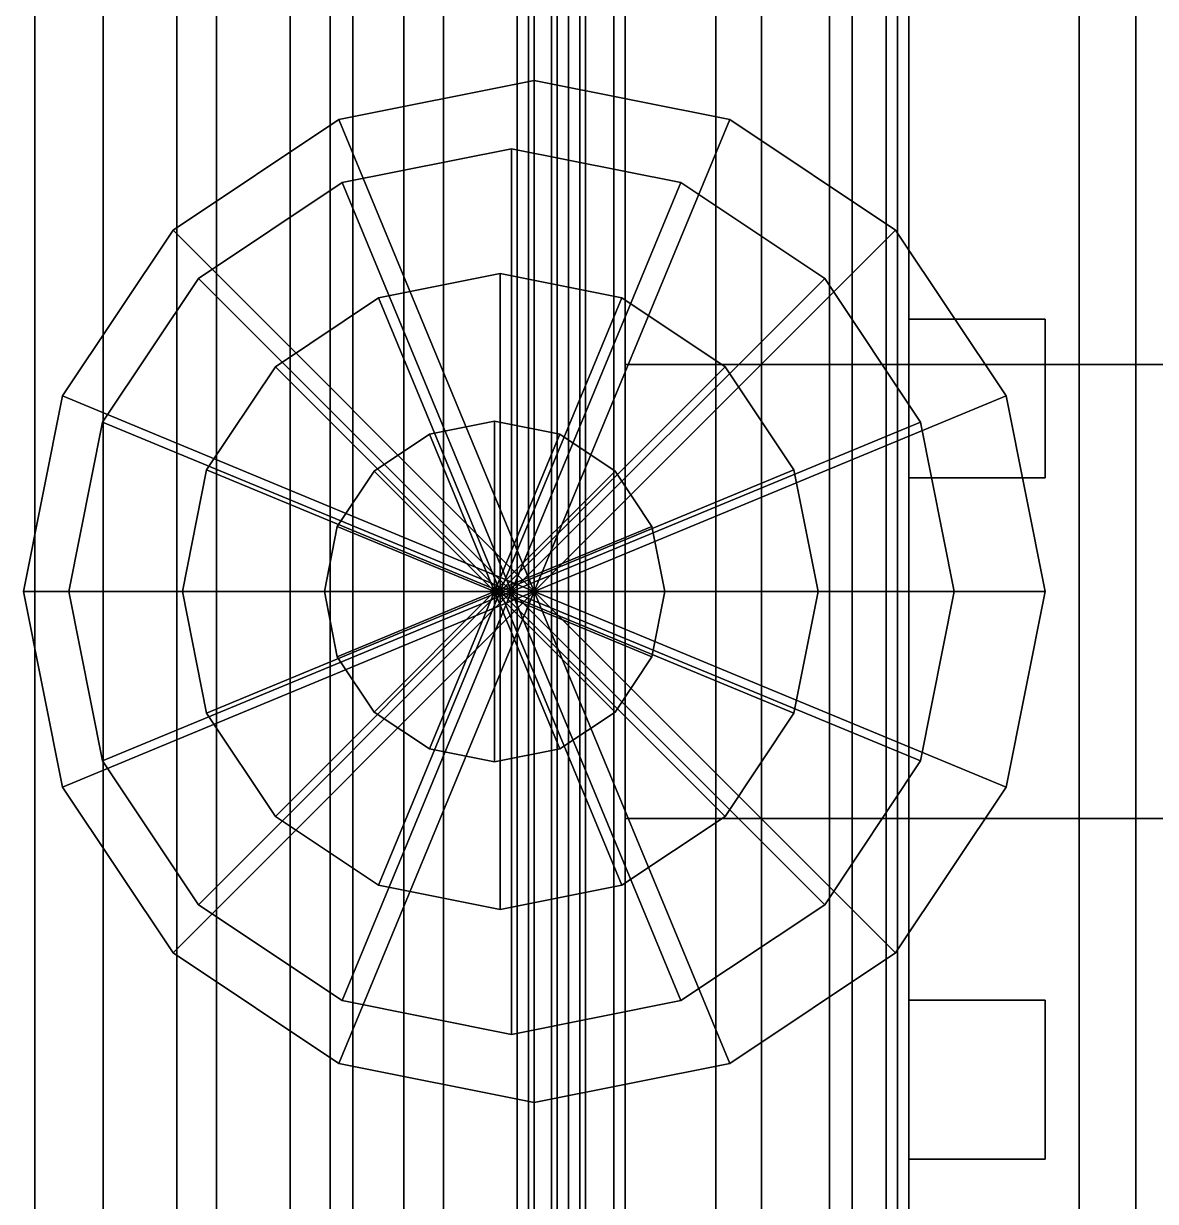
# Model space of a CAD drawing. Header units: millimetres. Extents: x -8000 to 18500, y -500 to 32500.
# Drawn here: x -530 to 467, y 4463 to 5500 of the extents above; entities that cross this region are included whole.
import ezdxf

# ---------------------------------------------------------------- set-up
doc = ezdxf.new("R2010")
doc.units = ezdxf.units.MM
for name, color, linetype in [('3D-BARISTA-BAR', 7, 'Continuous'), ('3D-CANOPY', 7, 'Continuous'), ('3D-COLUMNS', 7, 'Continuous'), ('3D-FINISH', 7, 'Continuous'), ('3D-FURNITURE', 7, 'Continuous'), ('3D-GLAZING', 7, 'Continuous'), ('3D-LIGHTS', 7, 'Continuous'), ('3D-ROOF', 7, 'Continuous'), ('3D-SLABS', 7, 'Continuous'), ('3D-WALLS-EXTR', 7, 'Continuous'), ('3D-WALLS-INTR', 7, 'Continuous')]:
    doc.layers.add(name, color=color, linetype=linetype)

msp = doc.modelspace()

# ---------------------------------------------------------------- linework, layer by layer
at = {"layer": '3D-BARISTA-BAR', "color": 7}
for points in [[(180, 3480, 1450), (180, 7020, 1450), (820, 7020, 1450), (820, 3480, 1450)], [(180, 3480, 1450), (180, 3480, 1490), (180, 7020, 1490), (180, 7020, 1450)], [(180, 3480, 1490), (820, 3480, 1490), (820, 7020, 1490), (180, 7020, 1490)], [(200, 3500, 600), (200, 7000, 600), (800, 7000, 600), (800, 3500, 600)], [(200, 3500, 600), (200, 3500, 1450), (200, 7000, 1450), (200, 7000, 600)], [(200, 3500, 1450), (800, 3500, 1450), (800, 7000, 1450), (200, 7000, 1450)], [(230, 3700, 1800), (230, 6700, 1800), (450, 6700, 1800), (450, 3700, 1800)], [(230, 3700, 1800), (230, 3700, 1830), (230, 6700, 1830), (230, 6700, 1800)], [(230, 3700, 1830), (450, 3700, 1830), (450, 6700, 1830), (230, 6700, 1830)], [(230, 3700, 2250), (230, 6700, 2250), (450, 6700, 2250), (450, 3700, 2250)], [(230, 3700, 2250), (230, 3700, 2280), (230, 6700, 2280), (230, 6700, 2250)], [(230, 3700, 2280), (450, 3700, 2280), (450, 6700, 2280), (230, 6700, 2280)], [(230, 3700, 2700), (230, 6700, 2700), (450, 6700, 2700), (450, 3700, 2700)], [(230, 3700, 2700), (230, 3700, 2730), (230, 6700, 2730), (230, 6700, 2700)], [(230, 3700, 2730), (450, 3700, 2730), (450, 6700, 2730), (230, 6700, 2730)], [(450, 3700, 1800), (450, 6700, 1800), (450, 6700, 1830), (450, 3700, 1830)], [(450, 3700, 2250), (450, 6700, 2250), (450, 6700, 2280), (450, 3700, 2280)], [(450, 3700, 2700), (450, 6700, 2700), (450, 6700, 2730), (450, 3700, 2730)], [(230, 4200, 2950), (230, 6400, 2950), (250, 6400, 2950), (250, 4200, 2950)], [(230, 4200, 2950), (230, 4200, 3500), (230, 6400, 3500), (230, 6400, 2950)], [(230, 4200, 3500), (250, 4200, 3500), (250, 6400, 3500), (230, 6400, 3500)], [(250, 4200, 2950), (250, 6400, 2950), (250, 6400, 3500), (250, 4200, 3500)], [(250, 5100, 1830), (250, 5240, 1830), (370, 5240, 1830), (370, 5100, 1830)], [(250, 5240, 1830), (250, 5240, 2010), (370, 5240, 2010), (370, 5240, 1830)], [(250, 5100, 1830), (250, 5100, 2010), (250, 5240, 2010), (250, 5240, 1830)], [(250, 5100, 2010), (370, 5100, 2010), (370, 5240, 2010), (250, 5240, 2010)], [(250, 5100, 2280), (250, 5240, 2280), (370, 5240, 2280), (370, 5100, 2280)], [(250, 5240, 2280), (250, 5240, 2460), (370, 5240, 2460), (370, 5240, 2280)], [(250, 5100, 2280), (250, 5100, 2460), (250, 5240, 2460), (250, 5240, 2280)], [(250, 5100, 2460), (370, 5100, 2460), (370, 5240, 2460), (250, 5240, 2460)], [(250, 5100, 2730), (250, 5240, 2730), (370, 5240, 2730), (370, 5100, 2730)], [(250, 5240, 2730), (250, 5240, 2910), (370, 5240, 2910), (370, 5240, 2730)], [(250, 5100, 2730), (250, 5100, 2910), (250, 5240, 2910), (250, 5240, 2730)], [(250, 5100, 2910), (370, 5100, 2910), (370, 5240, 2910), (250, 5240, 2910)], [(370, 5100, 1830), (370, 5240, 1830), (370, 5240, 2010), (370, 5100, 2010)], [(370, 5100, 2280), (370, 5240, 2280), (370, 5240, 2460), (370, 5100, 2460)], [(370, 5100, 2730), (370, 5240, 2730), (370, 5240, 2910), (370, 5100, 2910)], [(250, 5100, 1830), (370, 5100, 1830), (370, 5100, 2010), (250, 5100, 2010)], [(250, 5100, 2280), (370, 5100, 2280), (370, 5100, 2460), (250, 5100, 2460)], [(250, 5100, 2730), (370, 5100, 2730), (370, 5100, 2910), (250, 5100, 2910)], [(250, 4500, 1830), (250, 4640, 1830), (370, 4640, 1830), (370, 4500, 1830)], [(250, 4640, 1830), (250, 4640, 2010), (370, 4640, 2010), (370, 4640, 1830)], [(250, 4500, 1830), (250, 4500, 2010), (250, 4640, 2010), (250, 4640, 1830)], [(250, 4500, 2010), (370, 4500, 2010), (370, 4640, 2010), (250, 4640, 2010)], [(250, 4500, 2280), (250, 4640, 2280), (370, 4640, 2280), (370, 4500, 2280)], [(250, 4640, 2280), (250, 4640, 2460), (370, 4640, 2460), (370, 4640, 2280)], [(250, 4500, 2280), (250, 4500, 2460), (250, 4640, 2460), (250, 4640, 2280)], [(250, 4500, 2460), (370, 4500, 2460), (370, 4640, 2460), (250, 4640, 2460)], [(250, 4500, 2730), (250, 4640, 2730), (370, 4640, 2730), (370, 4500, 2730)], [(250, 4640, 2730), (250, 4640, 2910), (370, 4640, 2910), (370, 4640, 2730)], [(250, 4500, 2730), (250, 4500, 2910), (250, 4640, 2910), (250, 4640, 2730)], [(250, 4500, 2910), (370, 4500, 2910), (370, 4640, 2910), (250, 4640, 2910)], [(370, 4500, 1830), (370, 4640, 1830), (370, 4640, 2010), (370, 4500, 2010)], [(370, 4500, 2280), (370, 4640, 2280), (370, 4640, 2460), (370, 4500, 2460)], [(370, 4500, 2730), (370, 4640, 2730), (370, 4640, 2910), (370, 4500, 2910)], [(250, 4500, 1830), (370, 4500, 1830), (370, 4500, 2010), (250, 4500, 2010)], [(250, 4500, 2280), (370, 4500, 2280), (370, 4500, 2460), (250, 4500, 2460)], [(250, 4500, 2730), (370, 4500, 2730), (370, 4500, 2910), (250, 4500, 2910)]]:
    msp.add_3dface(points, dxfattribs=at)
at = {"layer": '3D-CANOPY', "color": 7}
for points in [[(-95, 0, 3750), (-95, 10000, 3750), (-80, 10000, 3750), (-80, 0, 3750)], [(-95, 0, 3750), (-95, 0, 3900), (-95, 10000, 3900), (-95, 10000, 3750)], [(-95, 0, 3900), (-80, 0, 3900), (-80, 10000, 3900), (-95, 10000, 3900)], [(-80, 0, 3700), (-80, 10000, 3700), (0, 10000, 3700), (0, 0, 3700)], [(-80, 0, 3700), (-80, 0, 3950), (-80, 10000, 3950), (-80, 10000, 3700)], [(-80, 0, 3950), (0, 0, 3950), (0, 10000, 3950), (-80, 10000, 3950)], [(-80, 0, 3750), (-80, 10000, 3750), (-80, 10000, 3900), (-80, 0, 3900)], [(0, 0, 3700), (0, 10000, 3700), (0, 10000, 3950), (0, 0, 3950)], [(-520, 1900, 6510), (-520, 8100, 6510), (0, 8100, 6510), (0, 1900, 6510)], [(-520, 1900, 6510), (-520, 1900, 6560), (-520, 8100, 6560), (-520, 8100, 6510)], [(-520, 1900, 6560), (0, 1900, 6560), (0, 8100, 6560), (-520, 8100, 6560)], [(0, 1900, 6510), (0, 8100, 6510), (0, 8100, 6560), (0, 1900, 6560)], [(-460, 1920, 6520), (-460, 8080, 6520), (-395, 8080, 6520), (-395, 1920, 6520)], [(-460, 1920, 6520), (-460, 1920, 6550), (-460, 8080, 6550), (-460, 8080, 6520)], [(-460, 1920, 6550), (-395, 1920, 6550), (-395, 8080, 6550), (-460, 8080, 6550)], [(-395, 1920, 6520), (-395, 8080, 6520), (-395, 8080, 6550), (-395, 1920, 6550)], [(-360, 1920, 6520), (-360, 8080, 6520), (-295, 8080, 6520), (-295, 1920, 6520)], [(-360, 1920, 6520), (-360, 1920, 6550), (-360, 8080, 6550), (-360, 8080, 6520)], [(-360, 1920, 6550), (-295, 1920, 6550), (-295, 8080, 6550), (-360, 8080, 6550)], [(-295, 1920, 6520), (-295, 8080, 6520), (-295, 8080, 6550), (-295, 1920, 6550)], [(-260, 1920, 6520), (-260, 8080, 6520), (-195, 8080, 6520), (-195, 1920, 6520)], [(-260, 1920, 6520), (-260, 1920, 6550), (-260, 8080, 6550), (-260, 8080, 6520)], [(-260, 1920, 6550), (-195, 1920, 6550), (-195, 8080, 6550), (-260, 8080, 6550)], [(-195, 1920, 6520), (-195, 8080, 6520), (-195, 8080, 6550), (-195, 1920, 6550)], [(-160, 1920, 6520), (-160, 8080, 6520), (-95, 8080, 6520), (-95, 1920, 6520)], [(-160, 1920, 6520), (-160, 1920, 6550), (-160, 8080, 6550), (-160, 8080, 6520)], [(-160, 1920, 6550), (-95, 1920, 6550), (-95, 8080, 6550), (-160, 8080, 6550)], [(-95, 1920, 6520), (-95, 8080, 6520), (-95, 8080, 6550), (-95, 1920, 6550)], [(-80, 5450, 4800), (-252.2, 5415.7, 4800), (-252.2, 5415.7, 4840), (-80, 5450, 4840)], [(-80, 5000, 4840), (-80, 5450, 4840), (-252.2, 5415.7, 4840), (-80, 5000, 4840)], [(-80, 5000, 4800), (-252.2, 5415.7, 4800), (-80, 5450, 4800), (-80, 5000, 4800)], [(92.2, 5415.7, 4800), (-80, 5450, 4800), (-80, 5450, 4840), (92.2, 5415.7, 4840)], [(-80, 5000, 4840), (92.2, 5415.7, 4840), (-80, 5450, 4840), (-80, 5000, 4840)], [(-80, 5000, 4800), (-80, 5450, 4800), (92.2, 5415.7, 4800), (-80, 5000, 4800)], [(-252.2, 5415.7, 4800), (-398.2, 5318.2, 4800), (-398.2, 5318.2, 4840), (-252.2, 5415.7, 4840)], [(-80, 5000, 4840), (-252.2, 5415.7, 4840), (-398.2, 5318.2, 4840), (-80, 5000, 4840)], [(-80, 5000, 4800), (-398.2, 5318.2, 4800), (-252.2, 5415.7, 4800), (-80, 5000, 4800)], [(-80, 5000, 4840), (238.2, 5318.2, 4840), (92.2, 5415.7, 4840), (-80, 5000, 4840)], [(-80, 5000, 4800), (92.2, 5415.7, 4800), (238.2, 5318.2, 4800), (-80, 5000, 4800)], [(238.2, 5318.2, 4800), (92.2, 5415.7, 4800), (92.2, 5415.7, 4840), (238.2, 5318.2, 4840)], [(-398.2, 5318.2, 4800), (-495.7, 5172.2, 4800), (-495.7, 5172.2, 4840), (-398.2, 5318.2, 4840)], [(-80, 5000, 4840), (-398.2, 5318.2, 4840), (-495.7, 5172.2, 4840), (-80, 5000, 4840)], [(-80, 5000, 4800), (-495.7, 5172.2, 4800), (-398.2, 5318.2, 4800), (-80, 5000, 4800)], [(-80, 5000, 4840), (335.7, 5172.2, 4840), (238.2, 5318.2, 4840), (-80, 5000, 4840)], [(-80, 5000, 4800), (238.2, 5318.2, 4800), (335.7, 5172.2, 4800), (-80, 5000, 4800)], [(335.7, 5172.2, 4800), (238.2, 5318.2, 4800), (238.2, 5318.2, 4840), (335.7, 5172.2, 4840)], [(-110, 5280, 4815), (-217.2, 5258.7, 4815), (-217.2, 5258.7, 4830), (-110, 5280, 4830)], [(-110, 5000, 4830), (-110, 5280, 4830), (-217.2, 5258.7, 4830), (-110, 5000, 4830)], [(-110, 5000, 4815), (-217.2, 5258.7, 4815), (-110, 5280, 4815), (-110, 5000, 4815)], [(-2.8, 5258.7, 4815), (-110, 5280, 4815), (-110, 5280, 4830), (-2.8, 5258.7, 4830)], [(-110, 5000, 4830), (-2.8, 5258.7, 4830), (-110, 5280, 4830), (-110, 5000, 4830)], [(-110, 5000, 4815), (-110, 5280, 4815), (-2.8, 5258.7, 4815), (-110, 5000, 4815)], [(-217.2, 5258.7, 4815), (-308, 5198, 4815), (-308, 5198, 4830), (-217.2, 5258.7, 4830)], [(-110, 5000, 4830), (-217.2, 5258.7, 4830), (-308, 5198, 4830), (-110, 5000, 4830)], [(-110, 5000, 4815), (-308, 5198, 4815), (-217.2, 5258.7, 4815), (-110, 5000, 4815)], [(-110, 5000, 4830), (88, 5198, 4830), (-2.8, 5258.7, 4830), (-110, 5000, 4830)], [(-110, 5000, 4815), (-2.8, 5258.7, 4815), (88, 5198, 4815), (-110, 5000, 4815)], [(88, 5198, 4815), (-2.8, 5258.7, 4815), (-2.8, 5258.7, 4830), (88, 5198, 4830)], [(-308, 5198, 4815), (-368.7, 5107.2, 4815), (-368.7, 5107.2, 4830), (-308, 5198, 4830)], [(-110, 5000, 4830), (-308, 5198, 4830), (-368.7, 5107.2, 4830), (-110, 5000, 4830)], [(-110, 5000, 4815), (-368.7, 5107.2, 4815), (-308, 5198, 4815), (-110, 5000, 4815)], [(-110, 5000, 4830), (148.7, 5107.2, 4830), (88, 5198, 4830), (-110, 5000, 4830)], [(-110, 5000, 4815), (88, 5198, 4815), (148.7, 5107.2, 4815), (-110, 5000, 4815)], [(148.7, 5107.2, 4815), (88, 5198, 4815), (88, 5198, 4830), (148.7, 5107.2, 4830)], [(-495.7, 5172.2, 4800), (-530, 5000, 4800), (-530, 5000, 4840), (-495.7, 5172.2, 4840)], [(-80, 5000, 4840), (-495.7, 5172.2, 4840), (-530, 5000, 4840), (-80, 5000, 4840)], [(-80, 5000, 4800), (-530, 5000, 4800), (-495.7, 5172.2, 4800), (-80, 5000, 4800)], [(-80, 5000, 4840), (370, 5000, 4840), (335.7, 5172.2, 4840), (-80, 5000, 4840)], [(-80, 5000, 4800), (335.7, 5172.2, 4800), (370, 5000, 4800), (-80, 5000, 4800)], [(370, 5000, 4800), (335.7, 5172.2, 4800), (335.7, 5172.2, 4840), (370, 5000, 4840)], [(-368.7, 5107.2, 4815), (-390, 5000, 4815), (-390, 5000, 4830), (-368.7, 5107.2, 4830)], [(-110, 5000, 4830), (-368.7, 5107.2, 4830), (-390, 5000, 4830), (-110, 5000, 4830)], [(-110, 5000, 4815), (-390, 5000, 4815), (-368.7, 5107.2, 4815), (-110, 5000, 4815)], [(-110, 5000, 4830), (170, 5000, 4830), (148.7, 5107.2, 4830), (-110, 5000, 4830)], [(-110, 5000, 4815), (148.7, 5107.2, 4815), (170, 5000, 4815), (-110, 5000, 4815)], [(170, 5000, 4815), (148.7, 5107.2, 4815), (148.7, 5107.2, 4830), (170, 5000, 4830)], [(-530, 5000, 4800), (-495.7, 4827.8, 4800), (-495.7, 4827.8, 4840), (-530, 5000, 4840)], [(-80, 5000, 4840), (-530, 5000, 4840), (-495.7, 4827.8, 4840), (-80, 5000, 4840)], [(-80, 5000, 4800), (-495.7, 4827.8, 4800), (-530, 5000, 4800), (-80, 5000, 4800)], [(-80, 5000, 4840), (-495.7, 4827.8, 4840), (-398.2, 4681.8, 4840), (-80, 5000, 4840)], [(-80, 5000, 4800), (-398.2, 4681.8, 4800), (-495.7, 4827.8, 4800), (-80, 5000, 4800)], [(-80, 5000, 4840), (-398.2, 4681.8, 4840), (-252.2, 4584.3, 4840), (-80, 5000, 4840)], [(-80, 5000, 4800), (-252.2, 4584.3, 4800), (-398.2, 4681.8, 4800), (-80, 5000, 4800)], [(-390, 5000, 4815), (-368.7, 4892.8, 4815), (-368.7, 4892.8, 4830), (-390, 5000, 4830)], [(-110, 5000, 4830), (-390, 5000, 4830), (-368.7, 4892.8, 4830), (-110, 5000, 4830)], [(-110, 5000, 4815), (-368.7, 4892.8, 4815), (-390, 5000, 4815), (-110, 5000, 4815)], [(-110, 5000, 4830), (-368.7, 4892.8, 4830), (-308, 4802, 4830), (-110, 5000, 4830)], [(-110, 5000, 4815), (-308, 4802, 4815), (-368.7, 4892.8, 4815), (-110, 5000, 4815)], [(-110, 5000, 4830), (-308, 4802, 4830), (-217.2, 4741.3, 4830), (-110, 5000, 4830)], [(-110, 5000, 4815), (-217.2, 4741.3, 4815), (-308, 4802, 4815), (-110, 5000, 4815)], [(-80, 5000, 4840), (-252.2, 4584.3, 4840), (-80, 4550, 4840), (-80, 5000, 4840)], [(-80, 5000, 4800), (-80, 4550, 4800), (-252.2, 4584.3, 4800), (-80, 5000, 4800)], [(-110, 5000, 4830), (-217.2, 4741.3, 4830), (-110, 4720, 4830), (-110, 5000, 4830)], [(-110, 5000, 4815), (-110, 4720, 4815), (-217.2, 4741.3, 4815), (-110, 5000, 4815)], [(-110, 5000, 4830), (-110, 4720, 4830), (-2.8, 4741.3, 4830), (-110, 5000, 4830)], [(-110, 5000, 4815), (-2.8, 4741.3, 4815), (-110, 4720, 4815), (-110, 5000, 4815)], [(-110, 5000, 4830), (-2.8, 4741.3, 4830), (88, 4802, 4830), (-110, 5000, 4830)], [(-110, 5000, 4815), (88, 4802, 4815), (-2.8, 4741.3, 4815), (-110, 5000, 4815)], [(-110, 5000, 4830), (88, 4802, 4830), (148.7, 4892.8, 4830), (-110, 5000, 4830)], [(-110, 5000, 4815), (148.7, 4892.8, 4815), (88, 4802, 4815), (-110, 5000, 4815)], [(-110, 5000, 4830), (148.7, 4892.8, 4830), (170, 5000, 4830), (-110, 5000, 4830)], [(-110, 5000, 4815), (170, 5000, 4815), (148.7, 4892.8, 4815), (-110, 5000, 4815)], [(-80, 5000, 4840), (-80, 4550, 4840), (92.2, 4584.3, 4840), (-80, 5000, 4840)], [(-80, 5000, 4800), (92.2, 4584.3, 4800), (-80, 4550, 4800), (-80, 5000, 4800)], [(-80, 5000, 4840), (92.2, 4584.3, 4840), (238.2, 4681.8, 4840), (-80, 5000, 4840)], [(-80, 5000, 4800), (238.2, 4681.8, 4800), (92.2, 4584.3, 4800), (-80, 5000, 4800)], [(-80, 5000, 4840), (238.2, 4681.8, 4840), (335.7, 4827.8, 4840), (-80, 5000, 4840)], [(-80, 5000, 4800), (335.7, 4827.8, 4800), (238.2, 4681.8, 4800), (-80, 5000, 4800)], [(-80, 5000, 4840), (335.7, 4827.8, 4840), (370, 5000, 4840), (-80, 5000, 4840)], [(-80, 5000, 4800), (370, 5000, 4800), (335.7, 4827.8, 4800), (-80, 5000, 4800)], [(148.7, 4892.8, 4815), (170, 5000, 4815), (170, 5000, 4830), (148.7, 4892.8, 4830)], [(335.7, 4827.8, 4800), (370, 5000, 4800), (370, 5000, 4840), (335.7, 4827.8, 4840)], [(-368.7, 4892.8, 4815), (-308, 4802, 4815), (-308, 4802, 4830), (-368.7, 4892.8, 4830)], [(88, 4802, 4815), (148.7, 4892.8, 4815), (148.7, 4892.8, 4830), (88, 4802, 4830)], [(-495.7, 4827.8, 4800), (-398.2, 4681.8, 4800), (-398.2, 4681.8, 4840), (-495.7, 4827.8, 4840)], [(238.2, 4681.8, 4800), (335.7, 4827.8, 4800), (335.7, 4827.8, 4840), (238.2, 4681.8, 4840)], [(-308, 4802, 4815), (-217.2, 4741.3, 4815), (-217.2, 4741.3, 4830), (-308, 4802, 4830)], [(-2.8, 4741.3, 4815), (88, 4802, 4815), (88, 4802, 4830), (-2.8, 4741.3, 4830)], [(-217.2, 4741.3, 4815), (-110, 4720, 4815), (-110, 4720, 4830), (-217.2, 4741.3, 4830)], [(-110, 4720, 4815), (-2.8, 4741.3, 4815), (-2.8, 4741.3, 4830), (-110, 4720, 4830)], [(-398.2, 4681.8, 4800), (-252.2, 4584.3, 4800), (-252.2, 4584.3, 4840), (-398.2, 4681.8, 4840)], [(92.2, 4584.3, 4800), (238.2, 4681.8, 4800), (238.2, 4681.8, 4840), (92.2, 4584.3, 4840)], [(-252.2, 4584.3, 4800), (-80, 4550, 4800), (-80, 4550, 4840), (-252.2, 4584.3, 4840)], [(-80, 4550, 4800), (92.2, 4584.3, 4800), (92.2, 4584.3, 4840), (-80, 4550, 4840)]]:
    msp.add_3dface(points, dxfattribs=at)
at = {"layer": '3D-COLUMNS', "color": 7}
for points in [[(0, 0, 3600), (0, 10000, 3600), (400, 10000, 3600), (400, 0, 3600)], [(0, 0, 3600), (0, 0, 3800), (0, 10000, 3800), (0, 10000, 3600)], [(0, 0, 3800), (400, 0, 3800), (400, 10000, 3800), (0, 10000, 3800)], [(400, 0, 3600), (400, 10000, 3600), (400, 10000, 3800), (400, 0, 3800)], [(0, 4800), (0, 5200), (400, 5200), (400, 4800)], [(0, 5200), (0, 5200, 7800), (400, 5200, 7800), (400, 5200)], [(0, 4800), (0, 4800, 7800), (0, 5200, 7800), (0, 5200)], [(0, 4800, 7800), (400, 4800, 7800), (400, 5200, 7800), (0, 5200, 7800)], [(0, 4800, 3600), (0, 5200, 3600), (10000, 5200, 3600), (10000, 4800, 3600)], [(0, 5200, 3600), (0, 5200, 3800), (10000, 5200, 3800), (10000, 5200, 3600)], [(0, 4800, 3600), (0, 4800, 3800), (0, 5200, 3800), (0, 5200, 3600)], [(0, 4800, 3800), (10000, 4800, 3800), (10000, 5200, 3800), (0, 5200, 3800)], [(400, 4800), (400, 5200), (400, 5200, 7800), (400, 4800, 7800)], [(0, 4800), (400, 4800), (400, 4800, 7800), (0, 4800, 7800)], [(0, 4800, 3600), (10000, 4800, 3600), (10000, 4800, 3800), (0, 4800, 3800)]]:
    msp.add_3dface(points, dxfattribs=at)
at = {"layer": '3D-FINISH', "color": 7}
for points in [[(200, 200, 590), (200, 9800, 590), (9800, 9800, 590), (9800, 200, 590)], [(200, 200, 590), (200, 200, 600), (200, 9800, 600), (200, 9800, 590)], [(200, 200, 600), (9800, 200, 600), (9800, 9800, 600), (200, 9800, 600)], [(200, 200, 3990), (200, 9800, 3990), (9800, 9800, 3990), (9800, 200, 3990)], [(200, 200, 3990), (200, 200, 4000), (200, 9800, 4000), (200, 9800, 3990)], [(200, 200, 4000), (9800, 200, 4000), (9800, 9800, 4000), (200, 9800, 4000)]]:
    msp.add_3dface(points, dxfattribs=at)
at = {"layer": '3D-FURNITURE', "color": 7}
for points in [[(250, 2200, 4710), (250, 6000, 4710), (650, 6000, 4710), (650, 2200, 4710)], [(250, 2200, 4710), (250, 2200, 4755), (250, 6000, 4755), (250, 6000, 4710)], [(250, 2200, 4755), (650, 2200, 4755), (650, 6000, 4755), (250, 6000, 4755)]]:
    msp.add_3dface(points, dxfattribs=at)
at = {"layer": '3D-GLAZING', "color": 7}
for points in [[(80, 2050, 4700), (80, 7950, 4700), (120, 7950, 4700), (120, 2050, 4700)], [(80, 2050, 4700), (80, 2050, 6500), (80, 7950, 6500), (80, 7950, 4700)], [(80, 2050, 6500), (120, 2050, 6500), (120, 7950, 6500), (80, 7950, 6500)], [(120, 2050, 4700), (120, 7950, 4700), (120, 7950, 6500), (120, 2050, 6500)]]:
    msp.add_3dface(points, dxfattribs=at)
at = {"layer": '3D-LIGHTS', "color": 7}
for points in [[(-85, 0, 3690), (-85, 10000, 3690), (-65, 10000, 3690), (-65, 0, 3690)], [(-85, 0, 3690), (-85, 0, 3705), (-85, 10000, 3705), (-85, 10000, 3690)], [(-85, 0, 3705), (-65, 0, 3705), (-65, 10000, 3705), (-85, 10000, 3705)], [(-65, 0, 3690), (-65, 10000, 3690), (-65, 10000, 3705), (-65, 0, 3705)], [(-100, 5390, 4810), (-249.2, 5360.3, 4810), (-249.2, 5360.3, 4830), (-100, 5390, 4830)], [(-100, 5000, 4830), (-100, 5390, 4830), (-249.2, 5360.3, 4830), (-100, 5000, 4830)], [(-100, 5000, 4810), (-249.2, 5360.3, 4810), (-100, 5390, 4810), (-100, 5000, 4810)], [(49.2, 5360.3, 4810), (-100, 5390, 4810), (-100, 5390, 4830), (49.2, 5360.3, 4830)], [(-100, 5000, 4830), (49.2, 5360.3, 4830), (-100, 5390, 4830), (-100, 5000, 4830)], [(-100, 5000, 4810), (-100, 5390, 4810), (49.2, 5360.3, 4810), (-100, 5000, 4810)], [(-249.2, 5360.3, 4810), (-375.8, 5275.8, 4810), (-375.8, 5275.8, 4830), (-249.2, 5360.3, 4830)], [(-100, 5000, 4830), (-249.2, 5360.3, 4830), (-375.8, 5275.8, 4830), (-100, 5000, 4830)], [(-100, 5000, 4810), (-375.8, 5275.8, 4810), (-249.2, 5360.3, 4810), (-100, 5000, 4810)], [(-100, 5000, 4830), (175.8, 5275.8, 4830), (49.2, 5360.3, 4830), (-100, 5000, 4830)], [(-100, 5000, 4810), (49.2, 5360.3, 4810), (175.8, 5275.8, 4810), (-100, 5000, 4810)], [(175.8, 5275.8, 4810), (49.2, 5360.3, 4810), (49.2, 5360.3, 4830), (175.8, 5275.8, 4830)], [(-375.8, 5275.8, 4810), (-460.3, 5149.2, 4810), (-460.3, 5149.2, 4830), (-375.8, 5275.8, 4830)], [(-100, 5000, 4830), (-375.8, 5275.8, 4830), (-460.3, 5149.2, 4830), (-100, 5000, 4830)], [(-100, 5000, 4810), (-460.3, 5149.2, 4810), (-375.8, 5275.8, 4810), (-100, 5000, 4810)], [(-100, 5000, 4830), (260.3, 5149.2, 4830), (175.8, 5275.8, 4830), (-100, 5000, 4830)], [(-100, 5000, 4810), (175.8, 5275.8, 4810), (260.3, 5149.2, 4810), (-100, 5000, 4810)], [(260.3, 5149.2, 4810), (175.8, 5275.8, 4810), (175.8, 5275.8, 4830), (260.3, 5149.2, 4830)], [(-460.3, 5149.2, 4810), (-490, 5000, 4810), (-490, 5000, 4830), (-460.3, 5149.2, 4830)], [(-100, 5000, 4830), (-460.3, 5149.2, 4830), (-490, 5000, 4830), (-100, 5000, 4830)], [(-100, 5000, 4810), (-490, 5000, 4810), (-460.3, 5149.2, 4810), (-100, 5000, 4810)], [(-115, 5150, 4820), (-172.4, 5138.6, 4820), (-172.4, 5138.6, 4835), (-115, 5150, 4835)], [(-115, 5000, 4835), (-115, 5150, 4835), (-172.4, 5138.6, 4835), (-115, 5000, 4835)], [(-115, 5000, 4820), (-172.4, 5138.6, 4820), (-115, 5150, 4820), (-115, 5000, 4820)], [(-57.6, 5138.6, 4820), (-115, 5150, 4820), (-115, 5150, 4835), (-57.6, 5138.6, 4835)], [(-115, 5000, 4835), (-57.6, 5138.6, 4835), (-115, 5150, 4835), (-115, 5000, 4835)], [(-115, 5000, 4820), (-115, 5150, 4820), (-57.6, 5138.6, 4820), (-115, 5000, 4820)], [(-100, 5000, 4830), (290, 5000, 4830), (260.3, 5149.2, 4830), (-100, 5000, 4830)], [(-100, 5000, 4810), (260.3, 5149.2, 4810), (290, 5000, 4810), (-100, 5000, 4810)], [(290, 5000, 4810), (260.3, 5149.2, 4810), (260.3, 5149.2, 4830), (290, 5000, 4830)], [(-172.4, 5138.6, 4820), (-221.1, 5106.1, 4820), (-221.1, 5106.1, 4835), (-172.4, 5138.6, 4835)], [(-115, 5000, 4835), (-172.4, 5138.6, 4835), (-221.1, 5106.1, 4835), (-115, 5000, 4835)], [(-115, 5000, 4820), (-221.1, 5106.1, 4820), (-172.4, 5138.6, 4820), (-115, 5000, 4820)], [(-115, 5000, 4835), (-8.9, 5106.1, 4835), (-57.6, 5138.6, 4835), (-115, 5000, 4835)], [(-115, 5000, 4820), (-57.6, 5138.6, 4820), (-8.9, 5106.1, 4820), (-115, 5000, 4820)], [(-8.9, 5106.1, 4820), (-57.6, 5138.6, 4820), (-57.6, 5138.6, 4835), (-8.9, 5106.1, 4835)], [(-221.1, 5106.1, 4820), (-253.6, 5057.4, 4820), (-253.6, 5057.4, 4835), (-221.1, 5106.1, 4835)], [(-115, 5000, 4835), (-221.1, 5106.1, 4835), (-253.6, 5057.4, 4835), (-115, 5000, 4835)], [(-115, 5000, 4820), (-253.6, 5057.4, 4820), (-221.1, 5106.1, 4820), (-115, 5000, 4820)], [(-115, 5000, 4835), (23.6, 5057.4, 4835), (-8.9, 5106.1, 4835), (-115, 5000, 4835)], [(-115, 5000, 4820), (-8.9, 5106.1, 4820), (23.6, 5057.4, 4820), (-115, 5000, 4820)], [(23.6, 5057.4, 4820), (-8.9, 5106.1, 4820), (-8.9, 5106.1, 4835), (23.6, 5057.4, 4835)], [(-253.6, 5057.4, 4820), (-265, 5000, 4820), (-265, 5000, 4835), (-253.6, 5057.4, 4835)], [(-115, 5000, 4835), (-253.6, 5057.4, 4835), (-265, 5000, 4835), (-115, 5000, 4835)], [(-115, 5000, 4820), (-265, 5000, 4820), (-253.6, 5057.4, 4820), (-115, 5000, 4820)], [(-115, 5000, 4835), (35, 5000, 4835), (23.6, 5057.4, 4835), (-115, 5000, 4835)], [(-115, 5000, 4820), (23.6, 5057.4, 4820), (35, 5000, 4820), (-115, 5000, 4820)], [(35, 5000, 4820), (23.6, 5057.4, 4820), (23.6, 5057.4, 4835), (35, 5000, 4835)], [(-490, 5000, 4810), (-460.3, 4850.8, 4810), (-460.3, 4850.8, 4830), (-490, 5000, 4830)], [(-100, 5000, 4830), (-490, 5000, 4830), (-460.3, 4850.8, 4830), (-100, 5000, 4830)], [(-100, 5000, 4810), (-460.3, 4850.8, 4810), (-490, 5000, 4810), (-100, 5000, 4810)], [(-100, 5000, 4830), (-460.3, 4850.8, 4830), (-375.8, 4724.2, 4830), (-100, 5000, 4830)], [(-100, 5000, 4810), (-375.8, 4724.2, 4810), (-460.3, 4850.8, 4810), (-100, 5000, 4810)], [(-100, 5000, 4830), (-375.8, 4724.2, 4830), (-249.2, 4639.7, 4830), (-100, 5000, 4830)], [(-100, 5000, 4810), (-249.2, 4639.7, 4810), (-375.8, 4724.2, 4810), (-100, 5000, 4810)], [(-265, 5000, 4820), (-253.6, 4942.6, 4820), (-253.6, 4942.6, 4835), (-265, 5000, 4835)], [(-115, 5000, 4835), (-265, 5000, 4835), (-253.6, 4942.6, 4835), (-115, 5000, 4835)], [(-115, 5000, 4820), (-253.6, 4942.6, 4820), (-265, 5000, 4820), (-115, 5000, 4820)], [(-115, 5000, 4835), (-253.6, 4942.6, 4835), (-221.1, 4893.9, 4835), (-115, 5000, 4835)], [(-115, 5000, 4820), (-221.1, 4893.9, 4820), (-253.6, 4942.6, 4820), (-115, 5000, 4820)], [(-100, 5000, 4830), (-249.2, 4639.7, 4830), (-100, 4610, 4830), (-100, 5000, 4830)], [(-100, 5000, 4810), (-100, 4610, 4810), (-249.2, 4639.7, 4810), (-100, 5000, 4810)], [(-115, 5000, 4835), (-221.1, 4893.9, 4835), (-172.4, 4861.4, 4835), (-115, 5000, 4835)], [(-115, 5000, 4820), (-172.4, 4861.4, 4820), (-221.1, 4893.9, 4820), (-115, 5000, 4820)], [(-115, 5000, 4835), (-172.4, 4861.4, 4835), (-115, 4850, 4835), (-115, 5000, 4835)], [(-115, 5000, 4820), (-115, 4850, 4820), (-172.4, 4861.4, 4820), (-115, 5000, 4820)], [(-115, 5000, 4835), (-115, 4850, 4835), (-57.6, 4861.4, 4835), (-115, 5000, 4835)], [(-115, 5000, 4820), (-57.6, 4861.4, 4820), (-115, 4850, 4820), (-115, 5000, 4820)], [(-115, 5000, 4835), (-57.6, 4861.4, 4835), (-8.9, 4893.9, 4835), (-115, 5000, 4835)], [(-115, 5000, 4820), (-8.9, 4893.9, 4820), (-57.6, 4861.4, 4820), (-115, 5000, 4820)], [(-115, 5000, 4835), (-8.9, 4893.9, 4835), (23.6, 4942.6, 4835), (-115, 5000, 4835)], [(-115, 5000, 4820), (23.6, 4942.6, 4820), (-8.9, 4893.9, 4820), (-115, 5000, 4820)], [(-115, 5000, 4835), (23.6, 4942.6, 4835), (35, 5000, 4835), (-115, 5000, 4835)], [(-115, 5000, 4820), (35, 5000, 4820), (23.6, 4942.6, 4820), (-115, 5000, 4820)], [(-100, 5000, 4830), (-100, 4610, 4830), (49.2, 4639.7, 4830), (-100, 5000, 4830)], [(-100, 5000, 4810), (49.2, 4639.7, 4810), (-100, 4610, 4810), (-100, 5000, 4810)], [(-100, 5000, 4830), (49.2, 4639.7, 4830), (175.8, 4724.2, 4830), (-100, 5000, 4830)], [(-100, 5000, 4810), (175.8, 4724.2, 4810), (49.2, 4639.7, 4810), (-100, 5000, 4810)], [(-100, 5000, 4830), (175.8, 4724.2, 4830), (260.3, 4850.8, 4830), (-100, 5000, 4830)], [(-100, 5000, 4810), (260.3, 4850.8, 4810), (175.8, 4724.2, 4810), (-100, 5000, 4810)], [(-100, 5000, 4830), (260.3, 4850.8, 4830), (290, 5000, 4830), (-100, 5000, 4830)], [(-100, 5000, 4810), (290, 5000, 4810), (260.3, 4850.8, 4810), (-100, 5000, 4810)], [(23.6, 4942.6, 4820), (35, 5000, 4820), (35, 5000, 4835), (23.6, 4942.6, 4835)], [(260.3, 4850.8, 4810), (290, 5000, 4810), (290, 5000, 4830), (260.3, 4850.8, 4830)], [(-253.6, 4942.6, 4820), (-221.1, 4893.9, 4820), (-221.1, 4893.9, 4835), (-253.6, 4942.6, 4835)], [(-8.9, 4893.9, 4820), (23.6, 4942.6, 4820), (23.6, 4942.6, 4835), (-8.9, 4893.9, 4835)], [(-221.1, 4893.9, 4820), (-172.4, 4861.4, 4820), (-172.4, 4861.4, 4835), (-221.1, 4893.9, 4835)], [(-57.6, 4861.4, 4820), (-8.9, 4893.9, 4820), (-8.9, 4893.9, 4835), (-57.6, 4861.4, 4835)], [(-172.4, 4861.4, 4820), (-115, 4850, 4820), (-115, 4850, 4835), (-172.4, 4861.4, 4835)], [(-115, 4850, 4820), (-57.6, 4861.4, 4820), (-57.6, 4861.4, 4835), (-115, 4850, 4835)], [(-460.3, 4850.8, 4810), (-375.8, 4724.2, 4810), (-375.8, 4724.2, 4830), (-460.3, 4850.8, 4830)], [(175.8, 4724.2, 4810), (260.3, 4850.8, 4810), (260.3, 4850.8, 4830), (175.8, 4724.2, 4830)], [(-375.8, 4724.2, 4810), (-249.2, 4639.7, 4810), (-249.2, 4639.7, 4830), (-375.8, 4724.2, 4830)], [(49.2, 4639.7, 4810), (175.8, 4724.2, 4810), (175.8, 4724.2, 4830), (49.2, 4639.7, 4830)], [(-249.2, 4639.7, 4810), (-100, 4610, 4810), (-100, 4610, 4830), (-249.2, 4639.7, 4830)], [(-100, 4610, 4810), (49.2, 4639.7, 4810), (49.2, 4639.7, 4830), (-100, 4610, 4830)]]:
    msp.add_3dface(points, dxfattribs=at)
at = {"layer": '3D-ROOF', "color": 7}
for points in [[(-40, -40, 7780), (-40, 10040, 7780), (240, 10040, 7780), (240, -40, 7780)], [(-40, -40, 7780), (-40, -40, 7830), (-40, 10040, 7830), (-40, 10040, 7780)], [(-40, -40, 7830), (240, -40, 7830), (240, 10040, 7830), (-40, 10040, 7830)], [(240, -40, 7780), (240, 10040, 7780), (240, 10040, 7830), (240, -40, 7830)], [(-50, 0, 7200), (-50, 10000, 7200), (-10, 10000, 7200), (-10, 0, 7200)], [(-50, 0, 7200), (-50, 0, 7420), (-50, 10000, 7420), (-50, 10000, 7200)], [(-50, 0, 7420), (-10, 0, 7420), (-10, 10000, 7420), (-50, 10000, 7420)], [(-10, 0, 7200), (-10, 10000, 7200), (-10, 10000, 7420), (-10, 0, 7420)], [(0, 0, 7000), (0, 10000, 7000), (10000, 10000, 7000), (10000, 0, 7000)], [(0, 0, 7000), (0, 0, 7200), (0, 10000, 7200), (0, 10000, 7000)], [(0, 0, 7200), (10000, 0, 7200), (10000, 10000, 7200), (0, 10000, 7200)], [(0, 200, 7200), (0, 9800, 7200), (200, 9800, 7200), (200, 200, 7200)], [(0, 200, 7200), (0, 200, 7800), (0, 9800, 7800), (0, 9800, 7200)], [(0, 200, 7800), (200, 200, 7800), (200, 9800, 7800), (0, 9800, 7800)], [(200, 200, 7200), (200, 9800, 7200), (200, 9800, 7800), (200, 200, 7800)]]:
    msp.add_3dface(points, dxfattribs=at)
at = {"layer": '3D-SLABS', "color": 7}
for points in [[(0, 0), (0, 10000), (10000, 10000), (10000, 0)], [(0, 0), (0, 0, 600), (0, 10000, 600), (0, 10000)], [(0, 0, 600), (10000, 0, 600), (10000, 10000, 600), (0, 10000, 600)], [(0, 4000, 3800), (0, 7500, 3800), (1200, 7500, 3800), (1200, 4000, 3800)], [(0, 4000, 3800), (0, 4000, 4000), (0, 7500, 4000), (0, 7500, 3800)], [(0, 4000, 4000), (1200, 4000, 4000), (1200, 7500, 4000), (0, 7500, 4000)]]:
    msp.add_3dface(points, dxfattribs=at)
at = {"layer": '3D-WALLS-EXTR', "color": 7}
for points in [[(-60, -50, 570), (-60, 10050, 570), (0, 10050, 570), (0, -50, 570)], [(-60, -50, 570), (-60, -50, 610), (-60, 10050, 610), (-60, 10050, 570)], [(-60, -50, 610), (0, -50, 610), (0, 10050, 610), (-60, 10050, 610)], [(0, -50, 570), (0, 10050, 570), (0, 10050, 610), (0, -50, 610)], [(-35, 0), (-35, 10000), (0, 10000), (0, 0)], [(-35, 0), (-35, 0, 600), (-35, 10000, 600), (-35, 10000)], [(-35, 0, 600), (0, 0, 600), (0, 10000, 600), (-35, 10000, 600)], [(0, 0), (0, 10000), (0, 10000, 600), (0, 0, 600)], [(-240, 2000, 6450), (-240, 8000, 6450), (0, 8000, 6450), (0, 2000, 6450)], [(-240, 2000, 6450), (-240, 2000, 6510), (-240, 8000, 6510), (-240, 8000, 6450)], [(-240, 2000, 6510), (0, 2000, 6510), (0, 8000, 6510), (-240, 8000, 6510)], [(-160, 2000, 4000), (-160, 8000, 4000), (0, 8000, 4000), (0, 2000, 4000)], [(-160, 2000, 4000), (-160, 2000, 4050), (-160, 8000, 4050), (-160, 8000, 4000)], [(-160, 2000, 4050), (0, 2000, 4050), (0, 8000, 4050), (-160, 8000, 4050)], [(0, 2000, 4000), (0, 8000, 4000), (200, 8000, 4000), (200, 2000, 4000)], [(0, 2000, 4000), (0, 2000, 4700), (0, 8000, 4700), (0, 8000, 4000)], [(0, 2000, 4700), (200, 2000, 4700), (200, 8000, 4700), (0, 8000, 4700)], [(0, 2000, 6500), (0, 8000, 6500), (200, 8000, 6500), (200, 2000, 6500)], [(0, 2000, 6500), (0, 2000, 7000), (0, 8000, 7000), (0, 8000, 6500)], [(0, 2000, 7000), (200, 2000, 7000), (200, 8000, 7000), (0, 8000, 7000)], [(0, 2000, 4000), (0, 8000, 4000), (0, 8000, 4050), (0, 2000, 4050)], [(0, 2000, 6450), (0, 8000, 6450), (0, 8000, 6510), (0, 2000, 6510)], [(200, 2000, 4000), (200, 8000, 4000), (200, 8000, 4700), (200, 2000, 4700)], [(200, 2000, 6500), (200, 8000, 6500), (200, 8000, 7000), (200, 2000, 7000)], [(0, 4200, 600), (0, 7600, 600), (200, 7600, 600), (200, 4200, 600)], [(0, 4200, 600), (0, 4200, 3800), (0, 7600, 3800), (0, 7600, 600)], [(0, 4200, 3800), (200, 4200, 3800), (200, 7600, 3800), (0, 7600, 3800)], [(200, 4200, 600), (200, 7600, 600), (200, 7600, 3800), (200, 4200, 3800)]]:
    msp.add_3dface(points, dxfattribs=at)
at = {"layer": '3D-WALLS-INTR', "color": 7}
for points in [[(200, 3500, 1500), (200, 7000, 1500), (230, 7000, 1500), (230, 3500, 1500)], [(200, 3500, 1500), (200, 3500, 4000), (200, 7000, 4000), (200, 7000, 1500)], [(200, 3500, 4000), (230, 3500, 4000), (230, 7000, 4000), (200, 7000, 4000)], [(230, 3500, 1500), (230, 7000, 1500), (230, 7000, 4000), (230, 3500, 4000)]]:
    msp.add_3dface(points, dxfattribs=at)

doc.saveas('drawing.dxf')
